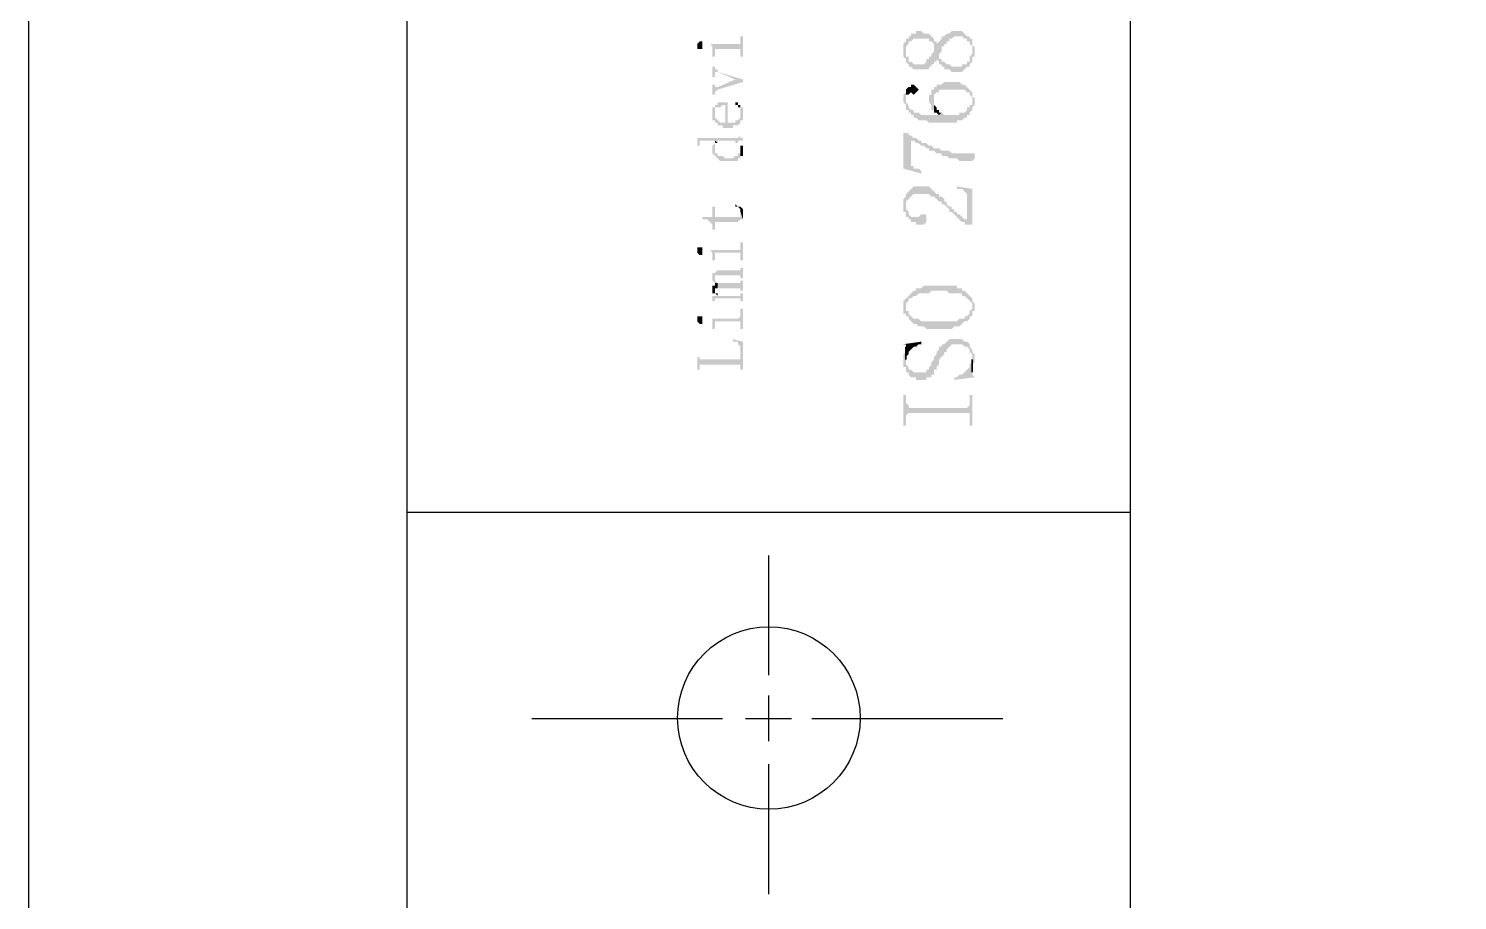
# Model space of a CAD drawing. Header units: millimetres. Extents: x 1233 to 2351, y 1180 to 1535.
# Drawn here: x 1931.4 to 1956.73, y 1423.31 to 1438.77 of the extents above; entities that cross this region are included whole.
import ezdxf

# ---------------------------------------------------------------- set-up
doc = ezdxf.new("R2010")
doc.units = ezdxf.units.MM

msp = doc.modelspace()

# ---------------------------------------------------------------- hatches: boundary and pattern name
at = {"transparency": 33554559}
for points in [[(1943.47534, 1438.49445), (1943.47534, 1438.49445), (1943.52047, 1438.44932), (1943.52047, 1438.40418), (1943.52047, 1438.35905), (1943.52047, 1438.26879), (1943.5656, 1438.26879), (1943.5656, 1438.40418), (1944.01692, 1438.40418), (1944.01692, 1438.26879), (1944.06206, 1438.26879), (1944.06206, 1438.62984), (1944.01692, 1438.62984), (1944.01692, 1438.53958), (1944.01692, 1438.49445), (1943.97179, 1438.49445)], [(1946.90538, 1438.35905), (1946.90538, 1438.26879), (1946.95052, 1438.22365), (1946.95052, 1438.17852), (1946.95052, 1438.17852), (1946.99565, 1438.13339), (1946.99565, 1438.08826), (1947.04078, 1438.08826), (1947.08591, 1438.04313), (1947.3567, 1438.04313), (1947.3567, 1438.08826), (1947.40184, 1438.08826), (1947.40184, 1438.13339), (1947.44697, 1438.13339), (1947.44697, 1438.17852), (1947.4921, 1438.17852), (1947.4921, 1438.22365), (1947.4921, 1438.22365), (1947.53723, 1438.17852), (1947.53723, 1438.31392), (1947.53723, 1438.31392), (1947.58237, 1438.35905), (1947.58237, 1438.44932), (1947.6275, 1438.44932), (1947.6275, 1438.49445), (1947.67263, 1438.49445), (1947.67263, 1438.53958), (1947.71776, 1438.53958), (1947.71776, 1438.58471), (1947.76289, 1438.58471), (1947.80803, 1438.62984), (1947.94342, 1438.62984), (1947.98856, 1438.58471), (1948.03369, 1438.58471), (1948.03369, 1438.53958), (1948.07882, 1438.53958), (1948.07882, 1438.49445), (1948.07882, 1438.49445), (1948.12395, 1438.44932), (1948.12395, 1438.17852), (1948.12395, 1438.26879), (1948.16908, 1438.26879), (1948.16908, 1438.44932), (1948.12395, 1438.44932), (1948.12395, 1438.58471), (1948.07882, 1438.58471), (1948.07882, 1438.62984), (1948.03369, 1438.62984), (1947.98856, 1438.67498), (1947.98856, 1438.67498), (1947.94342, 1438.72011), (1947.76289, 1438.72011), (1947.71776, 1438.67498), (1947.67263, 1438.67498), (1947.6275, 1438.62984), (1947.58237, 1438.62984), (1947.58237, 1438.58471), (1947.53723, 1438.53958), (1947.53723, 1438.53958), (1947.4921, 1438.49445), (1947.4921, 1438.53958), (1947.44697, 1438.44932), (1947.44697, 1438.40418), (1947.44697, 1438.35905), (1947.40184, 1438.31392), (1947.40184, 1438.26879), (1947.3567, 1438.26879), (1947.3567, 1438.22365), (1947.31157, 1438.22365), (1947.31157, 1438.17852), (1947.26644, 1438.13339), (1947.08591, 1438.13339), (1947.04078, 1438.17852), (1946.99565, 1438.17852), (1946.99565, 1438.26879), (1946.95052, 1438.26879), (1946.95052, 1438.53958), (1946.95052, 1438.53958), (1946.90538, 1438.49445), (1946.90538, 1438.40418)], [(1946.95052, 1438.53958), (1946.95052, 1438.35905), (1946.95052, 1438.44932), (1946.99565, 1438.49445), (1946.99565, 1438.53958), (1947.04078, 1438.53958), (1947.08591, 1438.58471), (1947.3567, 1438.58471), (1947.3567, 1438.53958), (1947.40184, 1438.53958), (1947.44697, 1438.49445), (1947.44697, 1438.44932), (1947.44697, 1438.44932), (1947.4921, 1438.53958), (1947.44697, 1438.53958), (1947.44697, 1438.58471), (1947.40184, 1438.62984), (1947.40184, 1438.62984), (1947.3567, 1438.67498), (1947.26644, 1438.67498), (1947.22131, 1438.72011), (1947.13104, 1438.72011), (1947.13104, 1438.67498), (1947.04078, 1438.67498), (1947.04078, 1438.62984), (1946.99565, 1438.62984), (1946.99565, 1438.58471), (1946.95052, 1438.58471)], [(1943.24968, 1438.44932), (1943.24968, 1438.40418), (1943.33994, 1438.40418), (1943.33994, 1438.44932), (1943.33994, 1438.49445), (1943.33994, 1438.53958), (1943.29481, 1438.53958), (1943.24968, 1438.49445), (1943.24968, 1438.49445)], [(1947.53723, 1438.17852), (1947.53723, 1438.13339), (1947.58237, 1438.13339), (1947.58237, 1438.08826), (1947.6275, 1438.08826), (1947.6275, 1438.04313), (1947.71776, 1438.04313), (1947.76289, 1437.99799), (1947.94342, 1437.99799), (1947.98856, 1438.04313), (1947.98856, 1438.04313), (1948.03369, 1438.08826), (1948.07882, 1438.08826), (1948.07882, 1438.13339), (1948.07882, 1438.13339), (1948.12395, 1438.17852), (1948.12395, 1438.35905), (1948.12395, 1438.31392), (1948.12395, 1438.31392), (1948.07882, 1438.26879), (1948.07882, 1438.17852), (1948.03369, 1438.17852), (1948.03369, 1438.13339), (1947.94342, 1438.13339), (1947.94342, 1438.08826), (1947.76289, 1438.08826), (1947.71776, 1438.13339), (1947.67263, 1438.13339), (1947.6275, 1438.17852), (1947.58237, 1438.17852), (1947.58237, 1438.22365), (1947.53723, 1438.22365), (1947.53723, 1438.26879)], [(1943.52047, 1438.08826), (1943.52047, 1437.90773), (1943.5656, 1437.90773), (1943.5656, 1437.95286), (1943.5656, 1437.99799), (1943.61073, 1437.99799), (1943.92666, 1437.8626), (1943.92666, 1437.8626), (1944.06206, 1437.81746), (1944.06206, 1437.8626), (1943.61073, 1437.99799), (1943.61073, 1438.04313), (1943.5656, 1438.04313), (1943.5656, 1438.08826), (1943.5656, 1438.08826)], [(1943.52047, 1437.77233), (1943.52047, 1437.5918), (1943.5656, 1437.5918), (1943.5656, 1437.63694), (1943.5656, 1437.63694), (1943.61073, 1437.68207), (1944.06206, 1437.81746), (1943.92666, 1437.8626), (1943.61073, 1437.7272), (1943.5656, 1437.7272), (1943.5656, 1437.77233), (1943.5656, 1437.77233)], [(1946.90538, 1437.54667), (1946.90538, 1437.45641), (1946.90538, 1437.45641), (1946.95052, 1437.41128), (1946.95052, 1437.32101), (1946.99565, 1437.32101), (1946.99565, 1437.27588), (1947.04078, 1437.27588), (1947.04078, 1437.23075), (1947.08591, 1437.23075), (1947.08591, 1437.18561), (1947.13104, 1437.18561), (1947.17618, 1437.14048), (1947.31157, 1437.14048), (1947.3567, 1437.09535), (1947.85316, 1437.09535), (1947.85316, 1437.14048), (1947.94342, 1437.14048), (1947.98856, 1437.18561), (1948.03369, 1437.18561), (1948.03369, 1437.23075), (1948.07882, 1437.23075), (1948.07882, 1437.27588), (1948.12395, 1437.32101), (1948.12395, 1437.50154), (1948.12395, 1437.41128), (1948.07882, 1437.41128), (1948.07882, 1437.36614), (1948.03369, 1437.36614), (1948.03369, 1437.32101), (1947.98856, 1437.27588), (1947.89829, 1437.27588), (1947.89829, 1437.23075), (1947.6275, 1437.23075), (1947.58237, 1437.27588), (1947.53723, 1437.23075), (1947.22131, 1437.23075), (1947.17618, 1437.27588), (1947.08591, 1437.27588), (1947.08591, 1437.32101), (1947.04078, 1437.32101), (1946.99565, 1437.36614), (1946.99565, 1437.41128), (1946.95052, 1437.45641), (1946.95052, 1437.50154), (1946.95052, 1437.68207), (1946.95052, 1437.63694), (1946.90538, 1437.5918), (1946.90538, 1437.5918)], [(1946.95052, 1437.68207), (1946.95052, 1437.50154), (1946.95052, 1437.5918), (1946.99565, 1437.5918), (1947.04078, 1437.63694), (1947.04078, 1437.63694), (1947.08591, 1437.5918), (1947.08591, 1437.5918), (1947.13104, 1437.63694), (1947.13104, 1437.63694), (1947.17618, 1437.68207), (1947.13104, 1437.7272), (1947.13104, 1437.7272), (1947.08591, 1437.77233), (1947.04078, 1437.77233), (1947.04078, 1437.7272), (1946.99565, 1437.7272)], [(1947.3567, 1437.50154), (1947.3567, 1437.45641), (1947.3567, 1437.45641), (1947.40184, 1437.41128), (1947.40184, 1437.32101), (1947.44697, 1437.32101), (1947.44697, 1437.54667), (1947.44697, 1437.5918), (1947.4921, 1437.63694), (1947.53723, 1437.63694), (1947.53723, 1437.68207), (1947.98856, 1437.68207), (1948.03369, 1437.63694), (1948.07882, 1437.63694), (1948.07882, 1437.5918), (1948.12395, 1437.54667), (1948.12395, 1437.50154), (1948.12395, 1437.32101), (1948.12395, 1437.36614), (1948.16908, 1437.41128), (1948.16908, 1437.45641), (1948.16908, 1437.54667), (1948.12395, 1437.54667), (1948.12395, 1437.63694), (1948.07882, 1437.68207), (1948.07882, 1437.68207), (1948.03369, 1437.7272), (1948.03369, 1437.7272), (1947.98856, 1437.77233), (1947.94342, 1437.77233), (1947.89829, 1437.81746), (1947.6275, 1437.81746), (1947.58237, 1437.77233), (1947.4921, 1437.77233), (1947.4921, 1437.7272), (1947.44697, 1437.7272), (1947.44697, 1437.68207), (1947.40184, 1437.68207), (1947.40184, 1437.5918), (1947.3567, 1437.5918), (1947.3567, 1437.54667)], [(1943.52047, 1437.36614), (1943.5656, 1437.27588), (1943.5656, 1437.32101), (1943.5656, 1437.36614), (1943.65587, 1437.36614), (1943.701, 1437.41128), (1943.74613, 1437.41128), (1943.74613, 1437.00509), (1943.88153, 1437.00509), (1943.88153, 1437.05022), (1943.97179, 1437.05022), (1944.01692, 1437.09535), (1944.01692, 1437.14048), (1944.06206, 1437.14048), (1944.06206, 1437.18561), (1944.06206, 1437.23075), (1944.06206, 1437.27588), (1944.06206, 1437.32101), (1944.06206, 1437.36614), (1944.01692, 1437.36614), (1944.01692, 1437.27588), (1944.01692, 1437.23075), (1944.01692, 1437.18561), (1944.01692, 1437.18561), (1943.97179, 1437.14048), (1943.92666, 1437.14048), (1943.92666, 1437.09535), (1943.79126, 1437.09535), (1943.79126, 1437.45641), (1943.61073, 1437.45641), (1943.61073, 1437.41128), (1943.5656, 1437.41128), (1943.5656, 1437.36614), (1943.5656, 1437.36614)], [(1943.52047, 1437.23075), (1943.52047, 1437.18561), (1943.52047, 1437.14048), (1943.5656, 1437.14048), (1943.5656, 1437.09535), (1943.61073, 1437.09535), (1943.61073, 1437.05022), (1943.701, 1437.05022), (1943.701, 1437.00509), (1943.74613, 1437.00509), (1943.74613, 1437.09535), (1943.65587, 1437.09535), (1943.61073, 1437.14048), (1943.61073, 1437.14048), (1943.5656, 1437.18561), (1943.5656, 1437.27588), (1943.52047, 1437.36614), (1943.52047, 1437.32101), (1943.52047, 1437.27588)], [(1943.92666, 1437.45641), (1943.92666, 1437.41128), (1943.97179, 1437.41128), (1943.97179, 1437.36614), (1944.01692, 1437.36614), (1944.01692, 1437.32101), (1944.01692, 1437.27588), (1944.01692, 1437.41128), (1943.97179, 1437.41128), (1943.97179, 1437.45641)], [(1947.44697, 1437.32101), (1947.44697, 1437.27588), (1947.4921, 1437.27588), (1947.53723, 1437.23075), (1947.53723, 1437.23075), (1947.58237, 1437.27588), (1947.53723, 1437.27588), (1947.53723, 1437.32101), (1947.4921, 1437.32101), (1947.4921, 1437.36614), (1947.4921, 1437.36614), (1947.44697, 1437.41128), (1947.44697, 1437.50154)], [(1943.20454, 1436.82456), (1943.24968, 1436.82456), (1943.24968, 1436.77942), (1943.24968, 1436.68916), (1943.29481, 1436.68916), (1943.29481, 1436.73429), (1943.29481, 1436.77942), (1943.5656, 1436.77942), (1943.61073, 1436.73429), (1943.61073, 1436.77942), (1943.92666, 1436.77942), (1943.92666, 1436.73429), (1943.97179, 1436.73429), (1943.97179, 1436.77942), (1944.06206, 1436.77942), (1944.06206, 1436.82456), (1944.01692, 1436.82456), (1944.01692, 1436.86969), (1944.01692, 1436.91482), (1944.01692, 1436.86969), (1944.01692, 1436.86969), (1943.97179, 1436.82456), (1943.97179, 1436.82456)], [(1946.90538, 1436.91482), (1946.90538, 1436.28297), (1947.22131, 1436.19271), (1947.22131, 1436.23784), (1947.22131, 1436.23784), (1947.17618, 1436.28297), (1947.08591, 1436.28297), (1947.08591, 1436.3281), (1947.04078, 1436.3281), (1947.04078, 1436.77942), (1946.99565, 1436.86969), (1946.99565, 1436.91482)], [(1946.99565, 1436.86969), (1947.04078, 1436.77942), (1947.08591, 1436.77942), (1947.13104, 1436.73429), (1947.17618, 1436.73429), (1947.22131, 1436.68916), (1947.26644, 1436.68916), (1947.31157, 1436.64403), (1947.3567, 1436.64403), (1947.3567, 1436.5989), (1947.44697, 1436.5989), (1947.4921, 1436.55376), (1947.58237, 1436.55376), (1947.58237, 1436.50863), (1947.67263, 1436.50863), (1947.71776, 1436.4635), (1947.85316, 1436.4635), (1947.89829, 1436.41837), (1948.12395, 1436.41837), (1948.16908, 1436.4635), (1948.16908, 1436.55376), (1947.76289, 1436.55376), (1947.71776, 1436.5989), (1947.58237, 1436.5989), (1947.53723, 1436.64403), (1947.44697, 1436.64403), (1947.40184, 1436.68916), (1947.3567, 1436.68916), (1947.31157, 1436.73429), (1947.22131, 1436.73429), (1947.22131, 1436.77942), (1947.17618, 1436.77942), (1947.13104, 1436.82456), (1947.08591, 1436.82456), (1947.04078, 1436.86969)], [(1943.52047, 1436.64403), (1943.52047, 1436.5989), (1943.52047, 1436.55376), (1943.52047, 1436.55376), (1943.5656, 1436.50863), (1943.5656, 1436.50863), (1943.61073, 1436.4635), (1943.61073, 1436.4635), (1943.65587, 1436.41837), (1943.97179, 1436.41837), (1943.97179, 1436.4635), (1944.01692, 1436.4635), (1944.01692, 1436.64403), (1944.01692, 1436.5989), (1944.01692, 1436.55376), (1943.97179, 1436.55376), (1943.97179, 1436.50863), (1943.92666, 1436.50863), (1943.88153, 1436.4635), (1943.74613, 1436.4635), (1943.701, 1436.50863), (1943.61073, 1436.50863), (1943.61073, 1436.55376), (1943.5656, 1436.55376), (1943.5656, 1436.5989), (1943.5656, 1436.73429), (1943.52047, 1436.68916)], [(1943.5656, 1436.73429), (1943.5656, 1436.64403), (1943.5656, 1436.68916), (1943.5656, 1436.73429), (1943.61073, 1436.73429), (1943.5656, 1436.77942)], [(1943.97179, 1436.73429), (1944.01692, 1436.73429), (1944.01692, 1436.68916), (1944.01692, 1436.64403), (1944.01692, 1436.50863), (1944.06206, 1436.50863), (1944.06206, 1436.55376), (1944.06206, 1436.5989), (1944.06206, 1436.64403), (1944.06206, 1436.68916), (1944.01692, 1436.68916), (1944.01692, 1436.73429), (1943.97179, 1436.73429), (1943.97179, 1436.77942)], [(1946.90538, 1435.65112), (1946.90538, 1435.51572), (1946.95052, 1435.51572), (1946.95052, 1435.47059), (1946.95052, 1435.65112), (1946.95052, 1435.69625), (1946.99565, 1435.74138), (1946.99565, 1435.74138), (1947.04078, 1435.78652), (1947.04078, 1435.78652), (1947.08591, 1435.83165), (1947.3567, 1435.83165), (1947.40184, 1435.78652), (1947.44697, 1435.78652), (1947.4921, 1435.74138), (1947.4921, 1435.74138), (1947.53723, 1435.69625), (1947.58237, 1435.69625), (1947.58237, 1435.65112), (1947.6275, 1435.65112), (1947.67263, 1435.60599), (1947.67263, 1435.60599), (1947.71776, 1435.56086), (1947.71776, 1435.51572), (1947.76289, 1435.51572), (1947.80803, 1435.47059), (1947.80803, 1435.47059), (1947.85316, 1435.42546), (1947.85316, 1435.42546), (1947.89829, 1435.38033), (1947.89829, 1435.38033), (1947.94342, 1435.3352), (1947.98856, 1435.3352), (1947.98856, 1435.29006), (1948.03369, 1435.29006), (1948.03369, 1435.38033), (1947.98856, 1435.38033), (1947.94342, 1435.42546), (1947.89829, 1435.47059), (1947.85316, 1435.47059), (1947.85316, 1435.51572), (1947.80803, 1435.51572), (1947.80803, 1435.56086), (1947.76289, 1435.56086), (1947.76289, 1435.60599), (1947.71776, 1435.60599), (1947.67263, 1435.65112), (1947.67263, 1435.69625), (1947.6275, 1435.69625), (1947.6275, 1435.74138), (1947.58237, 1435.78652), (1947.53723, 1435.78652), (1947.53723, 1435.83165), (1947.4921, 1435.83165), (1947.44697, 1435.87678), (1947.44697, 1435.87678), (1947.40184, 1435.92191), (1947.40184, 1435.92191), (1947.3567, 1435.96705), (1947.08591, 1435.96705), (1947.04078, 1435.92191), (1947.04078, 1435.92191), (1946.99565, 1435.87678), (1946.99565, 1435.87678), (1946.95052, 1435.83165), (1946.95052, 1435.78652), (1946.90538, 1435.74138), (1946.90538, 1435.69625), (1946.90538, 1435.69625)], [(1947.85316, 1435.96705), (1947.85316, 1435.92191), (1947.94342, 1435.92191), (1947.98856, 1435.87678), (1947.98856, 1435.87678), (1948.03369, 1435.83165), (1948.03369, 1435.29006), (1948.12395, 1435.29006), (1948.12395, 1435.92191)], [(1943.33994, 1435.42546), (1943.33994, 1435.38033), (1943.43021, 1435.38033), (1943.47534, 1435.3352), (1943.47534, 1435.3352), (1943.52047, 1435.29006), (1943.52047, 1435.24493), (1943.52047, 1435.1998), (1943.5656, 1435.1998), (1943.5656, 1435.3352), (1943.97179, 1435.3352), (1944.01692, 1435.38033), (1944.06206, 1435.38033), (1944.01692, 1435.51572), (1944.01692, 1435.47059), (1944.01692, 1435.42546), (1943.5656, 1435.42546), (1943.5656, 1435.60599), (1943.52047, 1435.60599), (1943.52047, 1435.42546)], [(1943.92666, 1435.60599), (1943.97179, 1435.60599), (1944.01692, 1435.56086), (1944.01692, 1435.51572), (1944.01692, 1435.51572), (1944.06206, 1435.38033), (1944.06206, 1435.42546), (1944.06206, 1435.47059), (1944.06206, 1435.51572), (1944.06206, 1435.56086), (1944.06206, 1435.56086), (1944.01692, 1435.60599), (1943.97179, 1435.60599), (1943.92666, 1435.65112), (1943.92666, 1435.65112)], [(1946.95052, 1435.47059), (1946.95052, 1435.42546), (1946.99565, 1435.42546), (1946.99565, 1435.38033), (1947.04078, 1435.38033), (1947.04078, 1435.3352), (1947.13104, 1435.3352), (1947.13104, 1435.29006), (1947.26644, 1435.29006), (1947.31157, 1435.3352), (1947.31157, 1435.42546), (1947.31157, 1435.47059), (1947.22131, 1435.47059), (1947.17618, 1435.42546), (1947.04078, 1435.42546), (1946.99565, 1435.47059), (1946.99565, 1435.51572), (1946.95052, 1435.56086), (1946.95052, 1435.60599)], [(1943.24968, 1434.83874), (1943.24968, 1434.79361), (1943.24968, 1434.79361), (1943.29481, 1434.74848), (1943.33994, 1434.74848), (1943.33994, 1434.79361), (1943.33994, 1434.83874), (1943.33994, 1434.88387), (1943.24968, 1434.88387)], [(1943.47534, 1434.83874), (1943.47534, 1434.83874), (1943.52047, 1434.79361), (1943.52047, 1434.74848), (1943.52047, 1434.70334), (1943.52047, 1434.65821), (1943.5656, 1434.65821), (1943.5656, 1434.74848), (1943.5656, 1434.79361), (1944.01692, 1434.79361), (1944.01692, 1434.74848), (1944.01692, 1434.65821), (1944.06206, 1434.65821), (1944.06206, 1434.97414), (1944.01692, 1434.97414), (1944.01692, 1434.88387), (1944.01692, 1434.83874), (1943.97179, 1434.83874)], [(1943.52047, 1434.34229), (1943.52047, 1434.29716), (1943.52047, 1434.29716), (1943.5656, 1434.25202), (1943.61073, 1434.25202), (1943.61073, 1434.16176), (1944.01692, 1434.16176), (1944.01692, 1434.11663), (1944.06206, 1434.11663), (1944.06206, 1434.29716), (1944.01692, 1434.29716), (1944.01692, 1434.25202), (1943.61073, 1434.25202), (1943.5656, 1434.29716), (1943.5656, 1434.34229), (1943.5656, 1434.43255), (1943.52047, 1434.43255), (1943.52047, 1434.38742)], [(1943.5656, 1434.43255), (1943.5656, 1434.34229), (1943.5656, 1434.38742), (1944.01692, 1434.38742), (1944.01692, 1434.34229), (1944.06206, 1434.34229), (1944.06206, 1434.52282), (1944.01692, 1434.52282), (1944.01692, 1434.47768), (1943.61073, 1434.47768)], [(1943.52047, 1434.16176), (1943.52047, 1434.11663), (1943.52047, 1434.07149), (1943.5656, 1434.07149), (1943.5656, 1434.16176), (1943.61073, 1434.16176), (1943.61073, 1434.25202), (1943.5656, 1434.25202), (1943.5656, 1434.20689), (1943.52047, 1434.20689)], [(1943.52047, 1434.02636), (1943.52047, 1433.98123), (1943.52047, 1433.9361), (1943.5656, 1433.9361), (1943.5656, 1433.98123), (1944.01692, 1433.98123), (1944.01692, 1433.9361), (1944.06206, 1433.9361), (1944.06206, 1434.07149), (1944.01692, 1434.07149), (1944.01692, 1434.02636), (1943.61073, 1434.02636), (1943.61073, 1434.07149), (1943.61073, 1434.02636)], [(1943.5656, 1434.07149), (1943.5656, 1434.07149), (1943.61073, 1434.02636), (1943.61073, 1434.07149), (1943.5656, 1434.07149), (1943.5656, 1434.11663), (1943.5656, 1434.11663)], [(1946.95052, 1433.98123), (1946.95052, 1433.84583), (1946.95052, 1433.89097), (1946.95052, 1433.89097), (1946.99565, 1433.9361), (1946.99565, 1433.98123), (1947.04078, 1433.98123), (1947.08591, 1434.02636), (1947.13104, 1434.02636), (1947.17618, 1434.07149), (1947.3567, 1434.07149), (1947.40184, 1434.11663), (1947.67263, 1434.11663), (1947.71776, 1434.07149), (1947.94342, 1434.07149), (1947.94342, 1434.02636), (1947.98856, 1434.02636), (1948.03369, 1433.98123), (1948.03369, 1433.98123), (1948.07882, 1433.9361), (1948.07882, 1433.9361), (1948.12395, 1433.89097), (1948.12395, 1433.84583), (1948.12395, 1433.98123), (1948.07882, 1434.02636), (1948.07882, 1434.02636), (1948.03369, 1434.07149), (1948.03369, 1434.07149), (1947.98856, 1434.11663), (1947.94342, 1434.11663), (1947.94342, 1434.16176), (1947.85316, 1434.16176), (1947.85316, 1434.20689), (1947.26644, 1434.20689), (1947.22131, 1434.16176), (1947.13104, 1434.16176), (1947.13104, 1434.11663), (1947.08591, 1434.11663), (1947.04078, 1434.07149), (1947.04078, 1434.07149), (1946.99565, 1434.02636), (1946.99565, 1434.02636)], [(1943.47534, 1433.62017), (1943.52047, 1433.62017), (1943.52047, 1433.57504), (1943.52047, 1433.52991), (1943.52047, 1433.48478), (1943.52047, 1433.43964), (1943.5656, 1433.43964), (1943.5656, 1433.52991), (1943.5656, 1433.57504), (1944.01692, 1433.57504), (1944.01692, 1433.43964), (1944.06206, 1433.43964), (1944.06206, 1433.8007), (1944.01692, 1433.8007), (1944.01692, 1433.6653), (1944.01692, 1433.6653), (1943.97179, 1433.62017)], [(1946.90538, 1433.84583), (1946.90538, 1433.71044), (1946.95052, 1433.71044), (1946.95052, 1433.6653), (1946.99565, 1433.6653), (1946.99565, 1433.62017), (1947.04078, 1433.57504), (1947.04078, 1433.57504), (1947.08591, 1433.52991), (1947.13104, 1433.52991), (1947.17618, 1433.48478), (1947.26644, 1433.48478), (1947.31157, 1433.43964), (1947.76289, 1433.43964), (1947.80803, 1433.48478), (1947.89829, 1433.48478), (1947.94342, 1433.52991), (1947.94342, 1433.52991), (1947.98856, 1433.57504), (1948.03369, 1433.57504), (1948.07882, 1433.62017), (1948.07882, 1433.6653), (1948.12395, 1433.6653), (1948.12395, 1433.75557), (1948.16908, 1433.75557), (1948.16908, 1433.84583), (1948.16908, 1433.89097), (1948.12395, 1433.9361), (1948.12395, 1433.98123), (1948.12395, 1433.84583), (1948.12395, 1433.8007), (1948.07882, 1433.75557), (1948.07882, 1433.71044), (1948.03369, 1433.6653), (1947.98856, 1433.6653), (1947.98856, 1433.62017), (1947.89829, 1433.62017), (1947.85316, 1433.57504), (1947.22131, 1433.57504), (1947.17618, 1433.62017), (1947.08591, 1433.62017), (1947.04078, 1433.6653), (1947.04078, 1433.6653), (1946.99565, 1433.71044), (1946.99565, 1433.75557), (1946.95052, 1433.75557), (1946.95052, 1433.98123), (1946.95052, 1433.98123), (1946.90538, 1433.9361)], [(1943.24968, 1433.62017), (1943.24968, 1433.57504), (1943.24968, 1433.57504), (1943.29481, 1433.52991), (1943.33994, 1433.52991), (1943.33994, 1433.57504), (1943.33994, 1433.62017), (1943.33994, 1433.6653), (1943.24968, 1433.6653)], [(1943.88153, 1433.25912), (1943.88153, 1433.21398), (1943.97179, 1433.21398), (1943.97179, 1433.16885), (1943.97179, 1433.16885), (1944.01692, 1433.12372), (1944.01692, 1432.71753), (1944.06206, 1432.71753), (1944.06206, 1433.21398)], [(1946.90538, 1432.89806), (1946.90538, 1432.76266), (1946.95052, 1432.76266), (1946.95052, 1432.6724), (1946.99565, 1432.6724), (1946.99565, 1432.62726), (1946.99565, 1432.62726), (1947.04078, 1432.58213), (1947.13104, 1432.58213), (1947.13104, 1432.537), (1947.31157, 1432.537), (1947.31157, 1432.58213), (1947.40184, 1432.58213), (1947.40184, 1432.62726), (1947.44697, 1432.62726), (1947.44697, 1432.71753), (1947.4921, 1432.71753), (1947.4921, 1432.76266), (1947.53723, 1432.80779), (1947.53723, 1432.89806), (1947.58237, 1432.94319), (1947.58237, 1432.94319), (1947.6275, 1432.98832), (1947.6275, 1433.03345), (1947.67263, 1433.03345), (1947.67263, 1433.07859), (1947.67263, 1433.07859), (1947.71776, 1433.12372), (1947.71776, 1433.12372), (1947.76289, 1433.16885), (1947.94342, 1433.16885), (1947.98856, 1433.12372), (1948.03369, 1433.12372), (1948.07882, 1433.07859), (1948.07882, 1433.03345), (1948.12395, 1432.98832), (1948.12395, 1432.76266), (1948.12395, 1432.80779), (1948.16908, 1432.85293), (1948.16908, 1432.89806), (1948.16908, 1432.98832), (1948.12395, 1433.03345), (1948.12395, 1433.07859), (1948.12395, 1433.07859), (1948.07882, 1433.12372), (1948.07882, 1433.16885), (1948.07882, 1433.16885), (1948.03369, 1433.21398), (1947.98856, 1433.21398), (1947.94342, 1433.25912), (1947.71776, 1433.25912), (1947.67263, 1433.21398), (1947.67263, 1433.21398), (1947.6275, 1433.16885), (1947.58237, 1433.16885), (1947.58237, 1433.12372), (1947.53723, 1433.12372), (1947.53723, 1433.07859), (1947.4921, 1433.03345), (1947.4921, 1432.98832), (1947.44697, 1432.94319), (1947.44697, 1432.89806), (1947.40184, 1432.85293), (1947.40184, 1432.80779), (1947.3567, 1432.76266), (1947.3567, 1432.71753), (1947.31157, 1432.71753), (1947.31157, 1432.6724), (1947.08591, 1432.6724), (1947.04078, 1432.71753), (1946.99565, 1432.71753), (1946.99565, 1432.76266), (1946.99565, 1432.76266), (1946.95052, 1432.80779), (1946.95052, 1433.07859), (1946.95052, 1433.03345), (1946.90538, 1432.98832), (1946.90538, 1432.94319), (1946.90538, 1432.94319)], [(1946.90538, 1433.16885), (1946.95052, 1433.16885), (1946.95052, 1432.94319), (1946.99565, 1432.98832), (1946.99565, 1433.03345), (1946.99565, 1433.03345), (1947.04078, 1433.07859), (1947.04078, 1433.07859), (1947.08591, 1433.12372), (1947.13104, 1433.12372), (1947.17618, 1433.16885), (1947.22131, 1433.16885), (1947.22131, 1433.21398)], [(1943.24968, 1432.94319), (1943.24968, 1432.71753), (1943.29481, 1432.71753), (1943.29481, 1432.76266), (1943.29481, 1432.80779), (1944.01692, 1432.80779), (1944.01692, 1432.76266), (1944.01692, 1432.94319), (1944.01692, 1432.89806), (1943.29481, 1432.89806), (1943.29481, 1432.94319), (1943.29481, 1432.94319)], [(1947.80803, 1432.58213), (1947.80803, 1432.537), (1948.16908, 1432.58213), (1948.12395, 1432.62726), (1948.12395, 1432.6724), (1948.12395, 1432.85293), (1948.07882, 1432.80779), (1948.07882, 1432.76266), (1948.07882, 1432.76266), (1948.03369, 1432.71753), (1948.03369, 1432.71753), (1947.98856, 1432.6724), (1947.98856, 1432.6724), (1947.94342, 1432.62726), (1947.89829, 1432.62726), (1947.85316, 1432.58213)], [(1946.90538, 1432.26621), (1946.90538, 1431.72462), (1946.95052, 1431.72462), (1946.95052, 1431.90515), (1946.99565, 1431.95028), (1948.07882, 1431.95028), (1948.07882, 1431.72462), (1948.12395, 1431.72462), (1948.12395, 1432.26621), (1948.07882, 1432.26621), (1948.07882, 1432.13081), (1948.07882, 1432.08568), (1948.07882, 1432.08568), (1948.03369, 1432.04055), (1946.99565, 1432.04055), (1946.99565, 1432.08568), (1946.99565, 1432.08568), (1946.95052, 1432.13081), (1946.95052, 1432.26621)]]:
    msp.add_hatch(color=256, dxfattribs=at).paths.add_polyline_path(points)

# ---------------------------------------------------------------- linework, layer by layer
msp.add_line((1938.10453, 1528.92707), (1938.10453, 1242.18613))
for points in [[(2351.39807, 1237.92707), (2351.39807, 1534.92707), (1931.39807, 1534.92707), (1931.39807, 1237.92707)], [(1946.95052, 1433.07859), (1946.95052, 1432.89806), (1946.95052, 1432.94319), (1946.95052, 1433.12372), (1946.95052, 1433.12372)], [(1948.12395, 1432.85293), (1948.12395, 1432.6724), (1948.12395, 1432.89806), (1948.12395, 1432.89806)]]:
    msp.add_lwpolyline(points, close=True)
for points in [[(1950.92215, 1528.92707), (1950.92215, 1242.18613)], [(1938.10461, 1430.19013), (1950.92215, 1430.19013)], [(1944.51338, 1429.42288), (1944.51338, 1427.30167)], [(1944.51338, 1426.94061), (1944.51338, 1426.12823)], [(1940.31609, 1426.53442), (1943.701, 1426.53442)], [(1944.10719, 1426.53442), (1944.91957, 1426.53442)], [(1945.28062, 1426.53442), (1948.66554, 1426.53442)], [(1944.51338, 1425.72204), (1944.51338, 1423.4203)]]:
    msp.add_lwpolyline(points)
msp.add_circle((1944.5206, 1426.54172), 1.61756)

doc.saveas('drawing.dxf')
